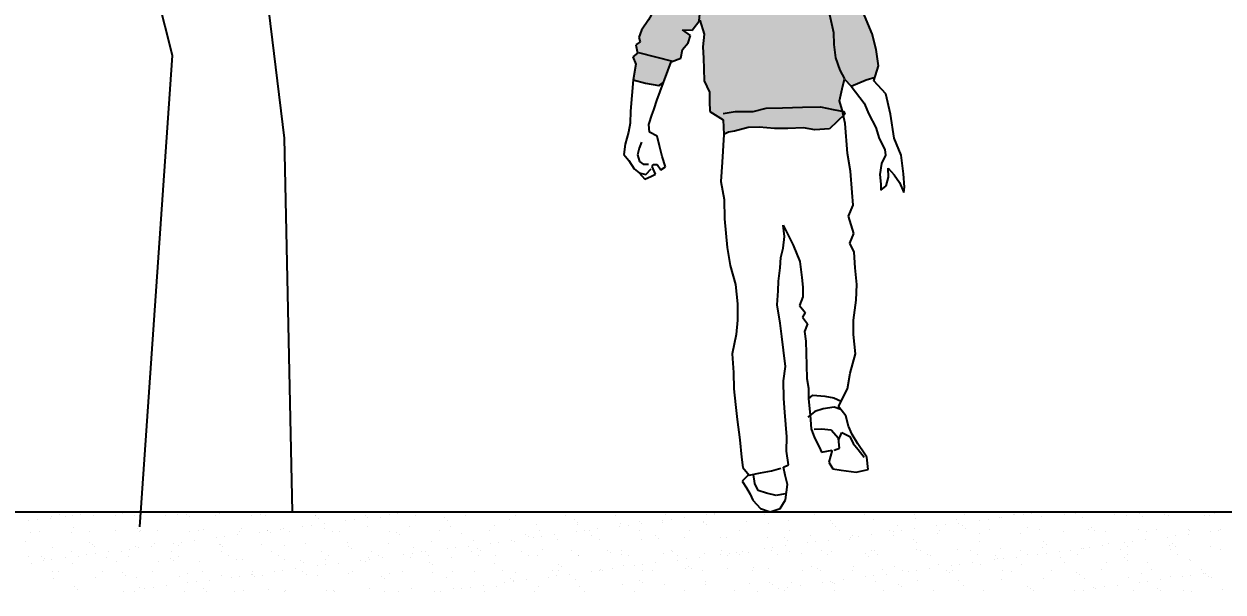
# Model space of a CAD drawing. Header units: metres. Extents: x 668617 to 675126, y 2286318 to 2293677.
# Drawn here: x 672260.559 to 672264.296, y 2287822.547 to 2287824.317 of the extents above; entities that cross this region are included whole.
import ezdxf

# ---------------------------------------------------------------- set-up
doc = ezdxf.new("R2010")
doc.units = ezdxf.units.M
doc.header["$MEASUREMENT"] = 0
doc.layers.add('DMTG_SECCIONES_VIALES', color=250, linetype='Continuous')
doc.styles.get("Standard").update_dxf_attribs({"font": 'arial.ttf'})
doc.dimstyles.get("Standard").update_dxf_attribs({"dimtxt": 0.18, "dimasz": 0.18, "dimexe": 0.18, "dimexo": 0.0625, "dimgap": 0.09, "dimtad": 0, "dimtih": 1, "dimtoh": 1, "dimdec": 4, "dimzin": 0, "dimdsep": 46, "dimtxsty": 'Standard', "dimcen": 0.09, "dimadec": 0, "dimazin": 0, "dimtfac": 1, "dimtdec": 4, "dimtofl": 0, "dimtmove": 0, "dimatfit": 3, "dimfxl": 1, "dimtolj": 1, "dimtzin": 0, "dimarcsym": 0})

# ---------------------------------------------------------------- blocks, each defined once
blk = doc.blocks.new('a4')
at = {"color": 44}
for p, q in [((0.4501, 1.2118), (0.3766, 1.8177)), ((0.1011, 1.4689), (0.0459, 1.6892)), ((0, 0), (0.1011, 1.4689)), ((0.4751, 0.0472), (0.4501, 1.2118))]:
    blk.add_line(p, q, dxfattribs=at)
blk = doc.blocks.new('HUMANO_04')
for p, q in [((-1.39, 68.07), (-2.01, 67.44)), ((-0.51, 68.59), (-1.39, 68.07)), ((1.01, 68.03), (-0.51, 68.59)), ((1.97, 67.03), (1.01, 68.03)), ((-2.01, 67.44), (-3.14, 66.67)), ((2.42, 66.08), (1.97, 67.03)), ((-3.64, 66.03), (-3.76, 64.96)), ((-3.14, 66.67), (-3.64, 66.03)), ((2.62, 64.88), (2.42, 66.08)), ((-3.76, 64.96), (-4.38, 63.56)), ((2.88, 64.13), (2.62, 64.88)), ((-4.38, 63.56), (-4.12, 62.74)), ((2.69, 63.37), (2.88, 64.13)), ((2.89, 62.8), (2.69, 63.37)), ((-4.12, 62.74), (-3.67, 61.86)), ((-3.67, 61.86), (-3.3, 60.51)), ((1.33, 60.95), (2.64, 61.79)), ((2.64, 61.79), (2.89, 62.8)), ((-3.3, 60.51), (-4.98, 59.9)), ((-3.47, 60.35), (-2.97, 61.11)), ((-2.27, 60.36), (-3.22, 60.54)), ((-2.97, 61.11), (-2.09, 61.44)), ((-2.09, 61.44), (-0.51, 61.39)), ((-0.51, 61.39), (1, 61.52)), ((1, 61.52), (1.33, 60.96)), ((1.91, 60.02), (1.33, 60.95)), ((-4.98, 59.9), (-7.12, 59.18)), ((-0.63, 60.18), (-2.27, 60.36)), ((1.46, 59.57), (-0.63, 60.18)), ((3.04, 59.33), (1.46, 59.57)), ((4.88, 58.21), (1.91, 60.02)), ((-9.2, 58.34), (-10.01, 56.82)), ((-7.12, 59.18), (-9.2, 58.34)), ((6.47, 57.21), (4.88, 58.21)), ((-10.01, 56.82), (-10.63, 55.05)), ((7.87, 55.71), (6.47, 57.21)), ((8.9, 53.76), (7.87, 55.71)), ((-10.63, 55.05), (-12, 53.14)), ((-12, 53.14), (-12.93, 51.56)), ((5.68, 53.79), (6.01, 52.09)), ((9.74, 51.62), (8.9, 53.76)), ((-7.63, 51.35), (-7.51, 52.42)), ((6.01, 52.09), (6.47, 49.89)), ((-13.68, 50.48), (-13.99, 49.72)), ((-12.93, 51.56), (-13.68, 50.48)), ((-8.56, 49.82), (-9.39, 50.45)), ((-9.39, 50.45), (-8.38, 50.39)), ((-8.38, 50.39), (-7.56, 51.43)), ((-7.56, 51.43), (-7.11, 49.96)), ((10.51, 49.67), (9.74, 51.62)), ((-13.86, 49.27), (-14.3, 48.95)), ((-13.99, 49.72), (-13.86, 49.27)), ((-8.81, 49.06), (-8.56, 49.82)), ((-7.11, 49.96), (-7.29, 48.63)), ((6.47, 49.89), (6.48, 48.62)), ((10.91, 48.03), (10.51, 49.67)), ((-14.17, 48.07), (-14.67, 47.69)), ((-14.3, 48.95), (-14.17, 48.07)), ((-14.04, 48.14), (-10.5, 47.15)), ((-9.62, 47.48), (-9.43, 48.36)), ((-9.43, 48.36), (-8.81, 49.06)), ((-7.29, 48.63), (-7.22, 47.43)), ((6.48, 48.62), (6.62, 47.23)), ((11.11, 46.32), (10.91, 48.03)), ((-14.67, 47.69), (-14.35, 46.93)), ((-14.35, 46.93), (-14.65, 45.29)), ((-12.22, 43.05), (-10.64, 47.1)), ((-10.64, 47.1), (-9.62, 47.48)), ((-7.22, 47.43), (-7.21, 46.3)), ((6.62, 47.23), (7.07, 45.91)), ((-7.21, 46.3), (-7.2, 45.03)), ((7.07, 45.91), (7.53, 45.01)), ((10.62, 44.73), (11.11, 46.32)), ((-14.65, 45.29), (-15, 42)), ((-14.65, 45.29), (-13.38, 44.92)), ((-13.38, 44.92), (-11.99, 44.62)), ((-11.99, 44.62), (-11.49, 44.94)), ((-7.2, 45.03), (-6.68, 43.84)), ((7.28, 43.96), (7.52, 44.97)), ((7.52, 44.97), (8.22, 44.22)), ((8.22, 44.22), (9.8, 44.86)), ((8.22, 44.22), (9.56, 42.4)), ((9.8, 44.86), (10.74, 45.12)), ((11.83, 43.36), (10.62, 44.73)), ((-12.51, 42.18), (-12.22, 43.05)), ((-6.68, 43.84), (-6.67, 42.89)), ((-6.67, 42.89), (-6.66, 41.82)), ((6.97, 42.69), (7.28, 43.96)), ((12.29, 41.22), (11.83, 43.36)), ((-15, 42), (-15.05, 40.74)), ((-13.09, 40.56), (-12.72, 41.64)), ((-12.72, 41.64), (-12.7, 41.71)), ((-12.7, 41.71), (-12.51, 42.18)), ((-6.66, 41.82), (-5.27, 40.9)), ((-5.27, 41.58), (-4.01, 41.78)), ((-4.01, 41.78), (-2.12, 41.73)), ((-2.12, 41.73), (-0.73, 42.06)), ((-0.73, 42.06), (0.98, 42.07)), ((0.98, 42.07), (3.06, 42.09)), ((3.06, 42.09), (4.96, 42.1)), ((4.96, 42.1), (6.28, 41.8)), ((6.28, 41.8), (7.42, 41.56)), ((7.23, 41.74), (6.97, 42.69)), ((7.52, 40.3), (7.23, 41.74)), ((7.42, 41.56), (7.49, 41.3)), ((9.56, 42.4), (10.01, 41.26)), ((-15.05, 40.74), (-15.24, 39.79)), ((-13.03, 39.74), (-13.09, 40.56)), ((-5.27, 40.9), (-5.25, 39.37)), ((7.49, 41.3), (5.86, 39.78)), ((7.49, 41.3), (7.49, 41.3)), ((7.71, 37.14), (7.52, 40.3)), ((10.01, 41.26), (10.72, 39.82)), ((12.63, 38.69), (12.29, 41.22)), ((-15.24, 39.79), (-15.6, 38.52)), ((-12.26, 39.31), (-13.03, 39.74)), ((-12, 38.3), (-12.26, 39.31)), ((-5.25, 39.37), (-5.48, 36.46)), ((-4.75, 39.62), (-5.25, 39.37)), ((-4.12, 39.69), (-4.75, 39.62)), ((-2.67, 40.08), (-4.12, 39.69)), ((-1.53, 40.09), (-2.67, 40.08)), ((0.11, 39.92), (-1.53, 40.09)), ((1.5, 39.87), (0.11, 39.92)), ((3.14, 39.94), (1.5, 39.87)), ((4.34, 39.7), (3.14, 39.94)), ((5.86, 39.78), (4.34, 39.7)), ((10.72, 39.82), (11.05, 38.68)), ((-15.6, 38.52), (-15.78, 37.45)), ((-14.15, 38.09), (-14.33, 37.4)), ((-13.9, 38.73), (-14.15, 38.09)), ((-11.74, 37.17), (-12, 38.3)), ((11.05, 38.68), (11.63, 37.49)), ((13.34, 36.87), (12.63, 38.69)), ((-15.78, 37.45), (-15.27, 36.82)), ((-15.27, 36.82), (-14.7, 35.94)), ((-14.33, 37.4), (-14.14, 36.7)), ((-14.14, 36.7), (-13.76, 36.39)), ((-11.42, 36.09), (-11.74, 37.17)), ((7.98, 35.31), (7.71, 37.14)), ((11.69, 36.92), (11.26, 36.03)), ((11.63, 37.49), (11.69, 36.92)), ((13.54, 34.91), (13.34, 36.87)), ((-14.7, 35.94), (-14.19, 35.5)), ((-14.19, 35.5), (-13.49, 35.32)), ((-14.19, 35.5), (-13.62, 34.81)), ((-13.76, 36.39), (-13.19, 36.4)), ((-13.49, 35.32), (-12.93, 35.89)), ((-12.92, 35.13), (-12.48, 35.33)), ((-12.81, 36.13), (-12.7, 36.36)), ((-12.48, 35.33), (-12.81, 36.13)), ((-12.7, 36.36), (-12.3, 36.34)), ((-12.3, 36.34), (-11.92, 35.77)), ((-11.92, 35.77), (-11.42, 36.09)), ((-5.48, 36.46), (-5.65, 34.44)), ((8.13, 33.04), (7.98, 35.31)), ((11.26, 36.03), (11.08, 34.89)), ((11.97, 34.58), (11.96, 35.53)), ((11.96, 35.53), (12.59, 34.84)), ((-13.62, 34.81), (-12.92, 35.13)), ((-5.65, 34.44), (-5.32, 32.55)), ((11.08, 34.89), (11.15, 33.88)), ((11.72, 33.7), (11.97, 34.58)), ((12.59, 34.84), (13.11, 34.02)), ((13.11, 34.02), (13.56, 32.95)), ((13.62, 33.52), (13.54, 34.91)), ((8.2, 31.71), (8.13, 33.04)), ((11.15, 33.88), (11.16, 33.25)), ((11.16, 33.25), (11.72, 33.7)), ((13.56, 32.95), (13.62, 33.52)), ((-5.32, 32.55), (-5.31, 30.52)), ((7.7, 30.57), (8.2, 31.71)), ((-5.31, 30.52), (-5.09, 27.49)), ((8.22, 28.74), (7.7, 30.57)), ((0.96, 28.56), (0.83, 29.75)), ((0.83, 29.75), (1.85, 27.62)), ((0.78, 27.35), (0.96, 28.56)), ((7.79, 27.73), (8.22, 28.74)), ((8.24, 26.78), (7.79, 27.73)), ((-5.09, 27.49), (-4.82, 25.6)), ((0.54, 26.34), (0.78, 27.35)), ((1.85, 27.62), (2.5, 25.92)), ((8.32, 25.14), (8.24, 26.78)), ((-4.82, 25.6), (-4.3, 23.59)), ((0.24, 23.88), (0.42, 25.27)), ((0.42, 25.27), (0.54, 26.34)), ((2.5, 25.92), (2.7, 24.21)), ((2.7, 24.21), (2.78, 23.2)), ((8.46, 23.38), (8.32, 25.14)), ((-4.3, 23.59), (-4.1, 21.57)), ((0.07, 21.41), (0.19, 22.86)), ((0.19, 22.86), (0.24, 23.88)), ((2.78, 23.2), (2.78, 22.19)), ((8.35, 21.73), (8.46, 23.38)), ((-4.1, 21.57), (-4.14, 19.86)), ((0.34, 19.46), (0.07, 21.41)), ((2.78, 22.19), (2.41, 21.3)), ((8.05, 19.65), (8.35, 21.73)), ((2.41, 21.3), (2.99, 20.55)), ((2.99, 20.55), (2.68, 20.04)), ((-4.14, 19.86), (-4.32, 18.34)), ((0.48, 18.07), (0.34, 19.46)), ((2.68, 20.04), (3.19, 19.35)), ((3.19, 19.35), (2.88, 18.53)), ((8, 18.13), (8.05, 19.65)), ((-4.32, 18.34), (-4.75, 16.32)), ((0.62, 16.62), (0.48, 18.07)), ((2.88, 18.53), (3.01, 17.52)), ((8.2, 16.11), (8, 18.13)), ((0.82, 14.91), (0.62, 16.62)), ((3.01, 17.52), (3.03, 14.99)), ((-4.75, 16.32), (-4.67, 14.36)), ((7.59, 14.08), (8.2, 16.11)), ((-4.67, 14.36), (-4.65, 12.66)), ((0.58, 13.39), (0.82, 14.91)), ((3.03, 14.99), (3.04, 13.6)), ((7.29, 12.44), (7.59, 14.08)), ((-4.65, 12.66), (-4.51, 11.02)), ((0.6, 11.56), (0.58, 13.39)), ((3.04, 13.6), (3.18, 12.59)), ((3.18, 12.59), (3.19, 11.46)), ((0.67, 10.11), (0.6, 11.56)), ((3.19, 11.46), (3.63, 11.84)), ((3.19, 11.46), (3.33, 9.75)), ((3.63, 11.84), (4.89, 11.72)), ((4.89, 11.72), (5.84, 11.54)), ((5.84, 11.54), (6.6, 11.17)), ((6.3, 10.62), (7.29, 12.44)), ((-4.51, 11.02), (-4.37, 9.44)), ((0.82, 7.52), (0.67, 10.11)), ((3.83, 10.14), (3.08, 9.56)), ((4.71, 10.4), (3.83, 10.14)), ((5.85, 10.53), (4.71, 10.4)), ((6.55, 10.29), (5.85, 10.53)), ((7.06, 9.6), (6.3, 10.62)), ((-4.37, 9.44), (-4.1, 7.29)), ((3.33, 9.75), (3.4, 8.3)), ((7.32, 8.52), (7.06, 9.6)), ((3.4, 8.3), (3.73, 7.36)), ((4.48, 8.25), (3.72, 8.24)), ((5.49, 8.13), (4.48, 8.25)), ((6.26, 7.25), (5.49, 8.13)), ((6.26, 7.06), (6.63, 7.89)), ((6.63, 7.89), (7.45, 7.45)), ((7.7, 7.64), (7.32, 8.52)), ((8.28, 6.64), (7.7, 7.64)), ((-4.1, 7.29), (-3.96, 5.46)), ((0.77, 6.01), (0.82, 7.52)), ((3.73, 7.36), (4.24, 6.35)), ((4.24, 6.35), (4.44, 5.85)), ((6.33, 6.24), (6.26, 7.25)), ((7.45, 7.45), (7.78, 6.7)), ((7.78, 6.7), (8.29, 6.07)), ((8.99, 5.57), (8.28, 6.64)), ((-3.96, 5.46), (-3.83, 4.39)), ((0.97, 4.56), (0.77, 6.01)), ((4.44, 5.85), (5.55, 6.02)), ((5.55, 6.02), (5.2, 4.78)), ((5.76, 6.05), (6.33, 6.24)), ((8.29, 6.07), (8.92, 5.25)), ((9.18, 5.25), (8.99, 5.57)), ((9.31, 3.93), (9.18, 5.25)), ((-3.83, 4.39), (-3.19, 3.57)), ((-1.99, 3.77), (-0.85, 3.97)), ((-0.85, 3.97), (0.15, 4.23)), ((0.44, 4.35), (0.97, 4.56)), ((0.6, 3.48), (0.44, 4.35)), ((5.2, 4.78), (5.59, 4.09)), ((5.59, 4.09), (6.47, 3.91)), ((6.47, 3.91), (8.05, 3.67)), ((8.05, 3.67), (9.31, 3.93)), ((-3.38, 3.51), (-3.94, 2.94)), ((-3.94, 2.94), (-3.49, 2.24)), ((-3.19, 3.57), (-3.38, 3.51)), ((-3.19, 3.57), (-1.99, 3.77)), ((-2.61, 2.69), (-2.75, 3.64)), ((-2.29, 1.94), (-2.61, 2.69)), ((0.56, 0.89), (0.8, 2.53)), ((0.8, 2.53), (0.6, 3.48)), ((-3.49, 2.24), (-3.11, 1.55)), ((-3.11, 1.55), (-2.85, 0.92)), ((-1.4, 1.63), (-2.29, 1.94)), ((-0.39, 1.39), (-1.4, 1.63)), ((0.56, 1.52), (-0.39, 1.39)), ((-2.85, 0.92), (-2.08, 0.05)), ((-2.08, 0.05), (-1.07, -0.32)), ((-1.07, -0.32), (0, 0)), ((0, 0), (0.56, 0.89))]:
    blk.add_line(p, q)
blk = doc.blocks.new('*D432')
at = {"layer": 'Defpoints', "color": 0, "transparency": 16777216}
for p in [(672259.7035, 2287822.7967), (672273.7035, 2287822.7967), (672273.7035, 2287821.1586)]:
    blk.add_point(p, dxfattribs=at)
at = {"layer": 'DMTG_SECCIONES_VIALES', "color": 0, "lineweight": -2, "transparency": 16777216}
for p, q in [((672259.7035, 2287822.7342), (672259.7035, 2287820.9786)), ((672273.7035, 2287822.7342), (672273.7035, 2287820.9786)), ((672259.8835, 2287821.1586), (672266.3186, 2287821.1586)), ((672273.5235, 2287821.1586), (672267.0885, 2287821.1586))]:
    blk.add_line(p, q, dxfattribs=at)
at = {"layer": 'DMTG_SECCIONES_VIALES', "color": 0, "transparency": 16777216}
for points in [[(672259.8835, 2287821.1886), (672259.8835, 2287821.1286), (672259.7035, 2287821.1586)], [(672273.5235, 2287821.1886), (672273.5235, 2287821.1286), (672273.7035, 2287821.1586)]]:
    blk.add_solid(points, dxfattribs=at)
at = {"layer": 'DMTG_SECCIONES_VIALES', "color": 0, "transparency": 16777216, "insert": (672266.7035, 2287821.1586), "char_height": 0.18, "attachment_point": 5}
blk.add_mtext('\\A1;14.00', dxfattribs=at)
blk = doc.blocks.new('_ArchTick')
at = {"color": 0, "linetype": 'ByBlock', "const_width": 0.15}
blk.add_lwpolyline([(-0.5, -0.5), (0.5, 0.5)], dxfattribs=at)
blk = doc.blocks.new('*D402')
at = {"layer": 'Defpoints', "color": 0, "transparency": 16777216}
for p in [(672246.3035, 2287822.7967), (672286.8035, 2287822.7967), (672286.8035, 2287820.242)]:
    blk.add_point(p, dxfattribs=at)
at = {"layer": 'DMTG_SECCIONES_VIALES', "color": 0, "lineweight": -2, "transparency": 16777216}
for p, q in [((672246.3035, 2287822.7342), (672246.3035, 2287820.062)), ((672286.8035, 2287822.7342), (672286.8035, 2287820.062)), ((672246.3035, 2287820.242), (672266.1565, 2287820.242)), ((672286.8035, 2287820.242), (672266.9506, 2287820.242))]:
    blk.add_line(p, q, dxfattribs=at)
at = {"layer": 'DMTG_SECCIONES_VIALES', "color": 0, "lineweight": -2, "transparency": 16777216, "xscale": 0.18, "yscale": 0.18, "zscale": 0.18, "rotation": 180}
blk.add_blockref('_ArchTick', (672246.3035, 2287820.242), dxfattribs=at)
at = {"layer": 'DMTG_SECCIONES_VIALES', "color": 0, "lineweight": -2, "transparency": 16777216, "xscale": 0.18, "yscale": 0.18, "zscale": 0.18}
blk.add_blockref('_ArchTick', (672286.8035, 2287820.242), dxfattribs=at)
at = {"layer": 'DMTG_SECCIONES_VIALES', "color": 0, "transparency": 16777216, "insert": (672266.5535, 2287820.242), "char_height": 0.18, "attachment_point": 5}
blk.add_mtext('\\A1;40.50', dxfattribs=at)

msp = doc.modelspace()

# ---------------------------------------------------------------- hatches: boundary and pattern name
at = {"layer": 'DMTG_SECCIONES_VIALES'}
h = msp.add_hatch(color=256, dxfattribs=at)
h.dxf.hatch_style = 1
h.paths.add_polyline_path([(672263.21477, 2287824.23773), (672263.20228, 2287824.28616), (672263.17831, 2287824.34368), (672263.15232, 2287824.40676), (672263.12086, 2287824.46409), (672263.07848, 2287824.50801), (672263.03087, 2287824.53679), (672262.97567, 2287824.56913), (672262.92863, 2287824.57543), (672262.86631, 2287824.59258), (672262.81745, 2287824.59696), (672262.78641, 2287824.60235), (672262.78683, 2287824.60095), (672262.73721, 2287824.58178), (672262.67403, 2287824.55954), (672262.61281, 2287824.5336), (672262.5896, 2287824.48801), (672262.5722, 2287824.43506), (672262.53242, 2287824.37779), (672262.50551, 2287824.33023), (672262.48384, 2287824.2978), (672262.47504, 2287824.27507), (672262.47912, 2287824.26205), (672262.46625, 2287824.25235), (672262.47066, 2287824.22621), (672262.45596, 2287824.21458), (672262.46591, 2287824.19234), (672262.45778, 2287824.14338), (672262.49555, 2287824.13309), (672262.53701, 2287824.12478), (672262.55176, 2287824.13453), (672262.57668, 2287824.20176), (672262.58007, 2287824.20088), (672262.60606, 2287824.21092), (672262.61101, 2287824.2373), (672262.62922, 2287824.25839), (672262.63614, 2287824.28107), (672262.6113, 2287824.29918), (672262.64133, 2287824.29807), (672262.66495, 2287824.32919), (672262.67915, 2287824.28592), (672262.67453, 2287824.24642), (672262.67731, 2287824.21087), (672262.67818, 2287824.17714), (672262.67913, 2287824.13966), (672262.69503, 2287824.10444), (672262.69575, 2287824.07633), (672262.69657, 2287824.04448), (672262.73849, 2287824.01805), (672262.73966, 2287823.97245), (672262.75446, 2287823.98033), (672262.77315, 2287823.98268), (672262.81596, 2287823.99503), (672262.84969, 2287823.99589), (672262.89855, 2287823.99151), (672262.93982, 2287823.99069), (672262.9885, 2287823.99381), (672263.02429, 2287823.98723), (672263.06922, 2287823.99025), (672263.11264, 2287824.03244), (672263.10895, 2287824.04939), (672263.10074, 2287824.07731), (672263.10915, 2287824.11503), (672263.11591, 2287824.14535), (672263.13707, 2287824.12324), (672263.18344, 2287824.14318), (672263.21135, 2287824.15139), (672263.22168, 2287824.18728)])

# ---------------------------------------------------------------- linework, layer by layer
msp.add_line((672259.70355, 2287822.79673), (672273.70355, 2287822.79673), dxfattribs=at)
at = {"layer": 'DMTG_SECCIONES_VIALES', "color": 18, "linetype": 'Continuous', "true_color": 0x000000}
for p, q in [((672260.64466, 2287822.78291), (672260.64466, 2287822.78291)), ((672260.66121, 2287822.79605), (672260.66121, 2287822.79605)), ((672260.67042, 2287822.78761), (672260.67042, 2287822.78761)), ((672260.68823, 2287822.78362), (672260.68823, 2287822.78362)), ((672260.70836, 2287822.78632), (672260.70836, 2287822.78632)), ((672260.73439, 2287822.78975), (672260.73439, 2287822.78975)), ((672260.77504, 2287822.7951), (672260.77504, 2287822.7951)), ((672260.77554, 2287822.78458), (672260.77554, 2287822.78458)), ((672260.84393, 2287822.7839), (672260.84393, 2287822.7839)), ((672260.86423, 2287822.79163), (672260.86423, 2287822.79163)), ((672260.90345, 2287822.78397), (672260.90345, 2287822.78397)), ((672260.99964, 2287822.78419), (672260.99964, 2287822.78419)), ((672261.03849, 2287822.78883), (672261.03849, 2287822.78883)), ((672261.0643, 2287822.78991), (672261.0643, 2287822.78991)), ((672261.07352, 2287822.78147), (672261.07352, 2287822.78147)), ((672261.15535, 2287822.78447), (672261.15535, 2287822.78447)), ((672261.16937, 2287822.7905), (672261.16937, 2287822.7905)), ((672261.26732, 2287822.78549), (672261.26732, 2287822.78549)), ((672261.29727, 2287822.78989), (672261.29727, 2287822.78989)), ((672261.31105, 2287822.78475), (672261.31105, 2287822.78475)), ((672261.43232, 2287822.79476), (672261.43232, 2287822.79476)), ((672261.46676, 2287822.78504), (672261.46676, 2287822.78504)), ((672261.46739, 2287822.78377), (672261.46739, 2287822.78377)), ((672261.5632, 2287822.79643), (672261.5632, 2287822.79643)), ((672261.62247, 2287822.78532), (672261.62247, 2287822.78532)), ((672261.6911, 2287822.79581), (672261.6911, 2287822.79581)), ((672261.69658, 2287822.78697), (672261.69658, 2287822.78697)), ((672261.72261, 2287822.79039), (672261.72261, 2287822.79039)), ((672261.76326, 2287822.79575), (672261.76326, 2287822.79575)), ((672261.77818, 2287822.7856), (672261.77818, 2287822.7856)), ((672261.93388, 2287822.78588), (672261.93388, 2287822.78588)), ((672262.08959, 2287822.78617), (672262.08959, 2287822.78617)), ((672262.2453, 2287822.78645), (672262.2453, 2287822.78645)), ((672262.401, 2287822.78673), (672262.401, 2287822.78673)), ((672262.55671, 2287822.78702), (672262.55671, 2287822.78702)), ((672262.6848, 2287822.78761), (672262.6848, 2287822.78761)), ((672262.71083, 2287822.79104), (672262.71083, 2287822.79104)), ((672262.71242, 2287822.7873), (672262.71242, 2287822.7873)), ((672262.75148, 2287822.79639), (672262.75148, 2287822.79639)), ((672262.86812, 2287822.78758), (672262.86812, 2287822.78758)), ((672263.02383, 2287822.78787), (672263.02383, 2287822.78787)), ((672263.17954, 2287822.78815), (672263.17954, 2287822.78815)), ((672263.23929, 2287822.79466), (672263.23929, 2287822.79466)), ((672263.33525, 2287822.78843), (672263.33525, 2287822.78843)), ((672263.49095, 2287822.78871), (672263.49095, 2287822.78871)), ((672263.64239, 2287822.78852), (672263.64239, 2287822.78852)), ((672263.64666, 2287822.789), (672263.64666, 2287822.789)), ((672263.67302, 2287822.78826), (672263.67302, 2287822.78826)), ((672263.69905, 2287822.79168), (672263.69905, 2287822.79168)), ((672263.80237, 2287822.78928), (672263.80237, 2287822.78928)), ((672263.83619, 2287822.79254), (672263.83619, 2287822.79254)), ((672263.95807, 2287822.78956), (672263.95807, 2287822.78956)), ((672263.99378, 2287822.78507), (672263.99378, 2287822.78507)), ((672264.03627, 2287822.79082), (672264.03627, 2287822.79082)), ((672264.04548, 2287822.78238), (672264.04548, 2287822.78238)), ((672264.11378, 2287822.78985), (672264.11378, 2287822.78985)), ((672264.12466, 2287822.78674), (672264.12466, 2287822.78674)), ((672264.23929, 2287822.7864), (672264.23929, 2287822.7864)), ((672264.25256, 2287822.78613), (672264.25256, 2287822.78613)), ((672264.26949, 2287822.79013), (672264.26949, 2287822.79013)), ((672260.57378, 2287822.7686), (672260.57378, 2287822.7686)), ((672260.5998, 2287822.77203), (672260.5998, 2287822.77203)), ((672260.64045, 2287822.77738), (672260.64045, 2287822.77738)), ((672260.71392, 2287822.74775), (672260.71392, 2287822.74775)), ((672260.91399, 2287822.74603), (672260.91399, 2287822.74603)), ((672261.36786, 2287822.74529), (672261.36786, 2287822.74529)), ((672261.42741, 2287822.75153), (672261.42741, 2287822.75153)), ((672261.45343, 2287822.75496), (672261.45343, 2287822.75496)), ((672261.47661, 2287822.77533), (672261.47661, 2287822.77533)), ((672261.49408, 2287822.76031), (672261.49408, 2287822.76031)), ((672261.49576, 2287822.74468), (672261.49576, 2287822.74468)), ((672261.562, 2287822.76925), (672261.562, 2287822.76925)), ((672261.58802, 2287822.77267), (672261.58802, 2287822.77267)), ((672261.62867, 2287822.77803), (672261.62867, 2287822.77803)), ((672261.63081, 2287822.74955), (672261.63081, 2287822.74955)), ((672261.67042, 2287822.77935), (672261.67042, 2287822.77935)), ((672261.76169, 2287822.75122), (672261.76169, 2287822.75122)), ((672261.87049, 2287822.77763), (672261.87049, 2287822.77763)), ((672261.87971, 2287822.76919), (672261.87971, 2287822.76919)), ((672261.88959, 2287822.7506), (672261.88959, 2287822.7506)), ((672262.02464, 2287822.75547), (672262.02464, 2287822.75547)), ((672262.07351, 2287822.77321), (672262.07351, 2287822.77321)), ((672262.15552, 2287822.75714), (672262.15552, 2287822.75714)), ((672262.27358, 2287822.7715), (672262.27358, 2287822.7715)), ((672262.2828, 2287822.76305), (672262.2828, 2287822.76305)), ((672262.28342, 2287822.75652), (672262.28342, 2287822.75652)), ((672262.41563, 2287822.75217), (672262.41563, 2287822.75217)), ((672262.41847, 2287822.76139), (672262.41847, 2287822.76139)), ((672262.44165, 2287822.7556), (672262.44165, 2287822.7556)), ((672262.4766, 2287822.76707), (672262.4766, 2287822.76707)), ((672262.4823, 2287822.76095), (672262.4823, 2287822.76095)), ((672262.54934, 2287822.76306), (672262.54934, 2287822.76306)), ((672262.55022, 2287822.76989), (672262.55022, 2287822.76989)), ((672262.57624, 2287822.77332), (672262.57624, 2287822.77332)), ((672262.61689, 2287822.77867), (672262.61689, 2287822.77867)), ((672262.67668, 2287822.76536), (672262.67668, 2287822.76536)), ((672262.67725, 2287822.76244), (672262.67725, 2287822.76244)), ((672262.68589, 2287822.75691), (672262.68589, 2287822.75691)), ((672262.81229, 2287822.76731), (672262.81229, 2287822.76731)), ((672262.8797, 2287822.76094), (672262.8797, 2287822.76094)), ((672262.94317, 2287822.76898), (672262.94317, 2287822.76898)), ((672263.07108, 2287822.76837), (672263.07108, 2287822.76837)), ((672263.07977, 2287822.75922), (672263.07977, 2287822.75922)), ((672263.08899, 2287822.75077), (672263.08899, 2287822.75077)), ((672263.20612, 2287822.77323), (672263.20612, 2287822.77323)), ((672263.28279, 2287822.7548), (672263.28279, 2287822.7548)), ((672263.33593, 2287822.74388), (672263.33593, 2287822.74388)), ((672263.337, 2287822.7749), (672263.337, 2287822.7749)), ((672263.40385, 2287822.75282), (672263.40385, 2287822.75282)), ((672263.42987, 2287822.75624), (672263.42987, 2287822.75624)), ((672263.46491, 2287822.77429), (672263.46491, 2287822.77429)), ((672263.47052, 2287822.7616), (672263.47052, 2287822.7616)), ((672263.48287, 2287822.75308), (672263.48287, 2287822.75308)), ((672263.49208, 2287822.74463), (672263.49208, 2287822.74463)), ((672263.53844, 2287822.77054), (672263.53844, 2287822.77054)), ((672263.56446, 2287822.77396), (672263.56446, 2287822.77396)), ((672263.59995, 2287822.77915), (672263.59995, 2287822.77915)), ((672263.60511, 2287822.77931), (672263.60511, 2287822.77931)), ((672263.68589, 2287822.74866), (672263.68589, 2287822.74866)), ((672263.73083, 2287822.78082), (672263.73083, 2287822.78082)), ((672263.85874, 2287822.78021), (672263.85874, 2287822.78021)), ((672263.88596, 2287822.74694), (672263.88596, 2287822.74694)), ((672260.5802, 2287822.73345), (672260.5802, 2287822.73345)), ((672260.60842, 2287822.73498), (672260.60842, 2287822.73498)), ((672260.70811, 2287822.73284), (672260.70811, 2287822.73284)), ((672260.76413, 2287822.73526), (672260.76413, 2287822.73526)), ((672260.84315, 2287822.7377), (672260.84315, 2287822.7377)), ((672260.91984, 2287822.73555), (672260.91984, 2287822.73555)), ((672260.92321, 2287822.73759), (672260.92321, 2287822.73759)), ((672260.97403, 2287822.73937), (672260.97403, 2287822.73937)), ((672261.07554, 2287822.73583), (672261.07554, 2287822.73583)), ((672261.09032, 2287822.70715), (672261.09032, 2287822.70715)), ((672261.10193, 2287822.73876), (672261.10193, 2287822.73876)), ((672261.11702, 2287822.74161), (672261.11702, 2287822.74161)), ((672261.15823, 2287822.71609), (672261.15823, 2287822.71609)), ((672261.18426, 2287822.71952), (672261.18426, 2287822.71952)), ((672261.2249, 2287822.72487), (672261.2249, 2287822.72487)), ((672261.23125, 2287822.73611), (672261.23125, 2287822.73611)), ((672261.23698, 2287822.74362), (672261.23698, 2287822.74362)), ((672261.29282, 2287822.73381), (672261.29282, 2287822.73381)), ((672261.31709, 2287822.73989), (672261.31709, 2287822.73989)), ((672261.31884, 2287822.73724), (672261.31884, 2287822.73724)), ((672261.3263, 2287822.73145), (672261.3263, 2287822.73145)), ((672261.35949, 2287822.74259), (672261.35949, 2287822.74259)), ((672261.38696, 2287822.7364), (672261.38696, 2287822.7364)), ((672261.52011, 2287822.73547), (672261.52011, 2287822.73547)), ((672261.54267, 2287822.73668), (672261.54267, 2287822.73668)), ((672261.69837, 2287822.73696), (672261.69837, 2287822.73696)), ((672261.72018, 2287822.73375), (672261.72018, 2287822.73375)), ((672261.7294, 2287822.72531), (672261.7294, 2287822.72531)), ((672261.85408, 2287822.73724), (672261.85408, 2287822.73724)), ((672261.9232, 2287822.72933), (672261.9232, 2287822.72933)), ((672262.00979, 2287822.73753), (672262.00979, 2287822.73753)), ((672262.07854, 2287822.70779), (672262.07854, 2287822.70779)), ((672262.12328, 2287822.72761), (672262.12328, 2287822.72761)), ((672262.13249, 2287822.71917), (672262.13249, 2287822.71917)), ((672262.14645, 2287822.71674), (672262.14645, 2287822.71674)), ((672262.16549, 2287822.73781), (672262.16549, 2287822.73781)), ((672262.17248, 2287822.72016), (672262.17248, 2287822.72016)), ((672262.21312, 2287822.72551), (672262.21312, 2287822.72551)), ((672262.22313, 2287822.71026), (672262.22313, 2287822.71026)), ((672262.28104, 2287822.73445), (672262.28104, 2287822.73445)), ((672262.30706, 2287822.73788), (672262.30706, 2287822.73788)), ((672262.3212, 2287822.73809), (672262.3212, 2287822.73809)), ((672262.3263, 2287822.72319), (672262.3263, 2287822.72319)), ((672262.34771, 2287822.74323), (672262.34771, 2287822.74323)), ((672262.35401, 2287822.71193), (672262.35401, 2287822.71193)), ((672262.47691, 2287822.73838), (672262.47691, 2287822.73838)), ((672262.48191, 2287822.71131), (672262.48191, 2287822.71131)), ((672262.52637, 2287822.72147), (672262.52637, 2287822.72147)), ((672262.53559, 2287822.71303), (672262.53559, 2287822.71303)), ((672262.61695, 2287822.71618), (672262.61695, 2287822.71618)), ((672262.63262, 2287822.73866), (672262.63262, 2287822.73866)), ((672262.72939, 2287822.71705), (672262.72939, 2287822.71705)), ((672262.74783, 2287822.71785), (672262.74783, 2287822.71785)), ((672262.78832, 2287822.73894), (672262.78832, 2287822.73894)), ((672262.87574, 2287822.71723), (672262.87574, 2287822.71723)), ((672262.92947, 2287822.71533), (672262.92947, 2287822.71533)), ((672262.93868, 2287822.70689), (672262.93868, 2287822.70689)), ((672262.94403, 2287822.73923), (672262.94403, 2287822.73923)), ((672263.01078, 2287822.7221), (672263.01078, 2287822.7221)), ((672263.06676, 2287822.70844), (672263.06676, 2287822.70844)), ((672263.09974, 2287822.73951), (672263.09974, 2287822.73951)), ((672263.13249, 2287822.71091), (672263.13249, 2287822.71091)), ((672263.13467, 2287822.71738), (672263.13467, 2287822.71738)), ((672263.14166, 2287822.72377), (672263.14166, 2287822.72377)), ((672263.1607, 2287822.72081), (672263.1607, 2287822.72081)), ((672263.20134, 2287822.72616), (672263.20134, 2287822.72616)), ((672263.25544, 2287822.73979), (672263.25544, 2287822.73979)), ((672263.26926, 2287822.7351), (672263.26926, 2287822.7351)), ((672263.26957, 2287822.72316), (672263.26957, 2287822.72316)), ((672263.29528, 2287822.73853), (672263.29528, 2287822.73853)), ((672263.33256, 2287822.70919), (672263.33256, 2287822.70919)), ((672263.40461, 2287822.72802), (672263.40461, 2287822.72802)), ((672263.41115, 2287822.74007), (672263.41115, 2287822.74007)), ((672263.53549, 2287822.72969), (672263.53549, 2287822.72969)), ((672263.56686, 2287822.74036), (672263.56686, 2287822.74036)), ((672263.6634, 2287822.72908), (672263.6634, 2287822.72908)), ((672263.72257, 2287822.74064), (672263.72257, 2287822.74064)), ((672263.79844, 2287822.73394), (672263.79844, 2287822.73394)), ((672263.87827, 2287822.74092), (672263.87827, 2287822.74092)), ((672263.89518, 2287822.73849), (672263.89518, 2287822.73849)), ((672263.92932, 2287822.73561), (672263.92932, 2287822.73561)), ((672264.03398, 2287822.74121), (672264.03398, 2287822.74121)), ((672264.05498, 2287822.70908), (672264.05498, 2287822.70908)), ((672264.05722, 2287822.735), (672264.05722, 2287822.735)), ((672264.08898, 2287822.74252), (672264.08898, 2287822.74252)), ((672264.12289, 2287822.71802), (672264.12289, 2287822.71802)), ((672264.14892, 2287822.72145), (672264.14892, 2287822.72145)), ((672264.18957, 2287822.7268), (672264.18957, 2287822.7268)), ((672264.18969, 2287822.74149), (672264.18969, 2287822.74149)), ((672264.19227, 2287822.73986), (672264.19227, 2287822.73986)), ((672264.25748, 2287822.73574), (672264.25748, 2287822.73574)), ((672264.2835, 2287822.73917), (672264.2835, 2287822.73917)), ((672264.28905, 2287822.7408), (672264.28905, 2287822.7408)), ((672260.56362, 2287822.70386), (672260.56362, 2287822.70386)), ((672260.64781, 2287822.68657), (672260.64781, 2287822.68657)), ((672260.70752, 2287822.67185), (672260.70752, 2287822.67185)), ((672260.76369, 2287822.70215), (672260.76369, 2287822.70215)), ((672260.7729, 2287822.6937), (672260.7729, 2287822.6937)), ((672260.77869, 2287822.68824), (672260.77869, 2287822.68824)), ((672260.82114, 2287822.67171), (672260.82114, 2287822.67171)), ((672260.86323, 2287822.67213), (672260.86323, 2287822.67213)), ((672260.88905, 2287822.68065), (672260.88905, 2287822.68065)), ((672260.9066, 2287822.68763), (672260.9066, 2287822.68763)), ((672260.91508, 2287822.68408), (672260.91508, 2287822.68408)), ((672260.95573, 2287822.68943), (672260.95573, 2287822.68943)), ((672260.96671, 2287822.69773), (672260.96671, 2287822.69773)), ((672261.01894, 2287822.67241), (672261.01894, 2287822.67241)), ((672261.02364, 2287822.69837), (672261.02364, 2287822.69837)), ((672261.04164, 2287822.69249), (672261.04164, 2287822.69249)), ((672261.04967, 2287822.7018), (672261.04967, 2287822.7018)), ((672261.16678, 2287822.69601), (672261.16678, 2287822.69601)), ((672261.17252, 2287822.69416), (672261.17252, 2287822.69416)), ((672261.17464, 2287822.6727), (672261.17464, 2287822.6727)), ((672261.176, 2287822.68756), (672261.176, 2287822.68756)), ((672261.30042, 2287822.69355), (672261.30042, 2287822.69355)), ((672261.33035, 2287822.67298), (672261.33035, 2287822.67298)), ((672261.3698, 2287822.69159), (672261.3698, 2287822.69159)), ((672261.43547, 2287822.69841), (672261.43547, 2287822.69841)), ((672261.48606, 2287822.67326), (672261.48606, 2287822.67326)), ((672261.56635, 2287822.70008), (672261.56635, 2287822.70008)), ((672261.56988, 2287822.68987), (672261.56988, 2287822.68987)), ((672261.57909, 2287822.68142), (672261.57909, 2287822.68142)), ((672261.64176, 2287822.67355), (672261.64176, 2287822.67355)), ((672261.69425, 2287822.69947), (672261.69425, 2287822.69947)), ((672261.7729, 2287822.68545), (672261.7729, 2287822.68545)), ((672261.79747, 2287822.67383), (672261.79747, 2287822.67383)), ((672261.80936, 2287822.67236), (672261.80936, 2287822.67236)), ((672261.8293, 2287822.70434), (672261.8293, 2287822.70434)), ((672261.87727, 2287822.6813), (672261.87727, 2287822.6813)), ((672261.9033, 2287822.68472), (672261.9033, 2287822.68472)), ((672261.94395, 2287822.69008), (672261.94395, 2287822.69008)), ((672261.95318, 2287822.67411), (672261.95318, 2287822.67411)), ((672261.96018, 2287822.70601), (672261.96018, 2287822.70601)), ((672261.97297, 2287822.68373), (672261.97297, 2287822.68373)), ((672261.98219, 2287822.67528), (672261.98219, 2287822.67528)), ((672262.01186, 2287822.69902), (672262.01186, 2287822.69902)), ((672262.03789, 2287822.70244), (672262.03789, 2287822.70244)), ((672262.08808, 2287822.70539), (672262.08808, 2287822.70539)), ((672262.10889, 2287822.67439), (672262.10889, 2287822.67439)), ((672262.17599, 2287822.67931), (672262.17599, 2287822.67931)), ((672262.26459, 2287822.67468), (672262.26459, 2287822.67468)), ((672262.37606, 2287822.67759), (672262.37606, 2287822.67759)), ((672262.38528, 2287822.66914), (672262.38528, 2287822.66914)), ((672262.4203, 2287822.67496), (672262.4203, 2287822.67496)), ((672262.57601, 2287822.67524), (672262.57601, 2287822.67524)), ((672262.57909, 2287822.67317), (672262.57909, 2287822.67317)), ((672262.73171, 2287822.67553), (672262.73171, 2287822.67553)), ((672262.77916, 2287822.67145), (672262.77916, 2287822.67145)), ((672262.79758, 2287822.673), (672262.79758, 2287822.673)), ((672262.81544, 2287822.67097), (672262.81544, 2287822.67097)), ((672262.86549, 2287822.68194), (672262.86549, 2287822.68194)), ((672262.88742, 2287822.67581), (672262.88742, 2287822.67581)), ((672262.89152, 2287822.68537), (672262.89152, 2287822.68537)), ((672262.93217, 2287822.69072), (672262.93217, 2287822.69072)), ((672262.94632, 2287822.67264), (672262.94632, 2287822.67264)), ((672263.00008, 2287822.69966), (672263.00008, 2287822.69966)), ((672263.02611, 2287822.70309), (672263.02611, 2287822.70309)), ((672263.04313, 2287822.67609), (672263.04313, 2287822.67609)), ((672263.07423, 2287822.67202), (672263.07423, 2287822.67202)), ((672263.19884, 2287822.67638), (672263.19884, 2287822.67638)), ((672263.20927, 2287822.67689), (672263.20927, 2287822.67689)), ((672263.34015, 2287822.67856), (672263.34015, 2287822.67856)), ((672263.34178, 2287822.70075), (672263.34178, 2287822.70075)), ((672263.35454, 2287822.67666), (672263.35454, 2287822.67666)), ((672263.46806, 2287822.67795), (672263.46806, 2287822.67795)), ((672263.51025, 2287822.67694), (672263.51025, 2287822.67694)), ((672263.53558, 2287822.70477), (672263.53558, 2287822.70477)), ((672263.6031, 2287822.68281), (672263.6031, 2287822.68281)), ((672263.66596, 2287822.67722), (672263.66596, 2287822.67722)), ((672263.73398, 2287822.68448), (672263.73398, 2287822.68448)), ((672263.73565, 2287822.70305), (672263.73565, 2287822.70305)), ((672263.74487, 2287822.69461), (672263.74487, 2287822.69461)), ((672263.7858, 2287822.67365), (672263.7858, 2287822.67365)), ((672263.82166, 2287822.67751), (672263.82166, 2287822.67751)), ((672263.85371, 2287822.68259), (672263.85371, 2287822.68259)), ((672263.86189, 2287822.68387), (672263.86189, 2287822.68387)), ((672263.87974, 2287822.68601), (672263.87974, 2287822.68601)), ((672263.92039, 2287822.69136), (672263.92039, 2287822.69136)), ((672263.93868, 2287822.69863), (672263.93868, 2287822.69863)), ((672263.97737, 2287822.67779), (672263.97737, 2287822.67779)), ((672263.9883, 2287822.70031), (672263.9883, 2287822.70031)), ((672263.99693, 2287822.68873), (672263.99693, 2287822.68873)), ((672264.01433, 2287822.70373), (672264.01433, 2287822.70373)), ((672264.12781, 2287822.6904), (672264.12781, 2287822.6904)), ((672264.13308, 2287822.67807), (672264.13308, 2287822.67807)), ((672264.13875, 2287822.69691), (672264.13875, 2287822.69691)), ((672264.14796, 2287822.68847), (672264.14796, 2287822.68847)), ((672264.25571, 2287822.68979), (672264.25571, 2287822.68979)), ((672264.28879, 2287822.67836), (672264.28879, 2287822.67836)), ((672260.5729, 2287822.65813), (672260.5729, 2287822.65813)), ((672260.58335, 2287822.63711), (672260.58335, 2287822.63711)), ((672260.61338, 2287822.65826), (672260.61338, 2287822.65826)), ((672260.61988, 2287822.64522), (672260.61988, 2287822.64522)), ((672260.6226, 2287822.64982), (672260.6226, 2287822.64982)), ((672260.6459, 2287822.64864), (672260.6459, 2287822.64864)), ((672260.68655, 2287822.65399), (672260.68655, 2287822.65399)), ((672260.71126, 2287822.6365), (672260.71126, 2287822.6365)), ((672260.72861, 2287822.65842), (672260.72861, 2287822.65842)), ((672260.75446, 2287822.66293), (672260.75446, 2287822.66293)), ((672260.78049, 2287822.66636), (672260.78049, 2287822.66636)), ((672260.8164, 2287822.65384), (672260.8164, 2287822.65384)), ((672260.8463, 2287822.64136), (672260.8463, 2287822.64136)), ((672260.88431, 2287822.6587), (672260.88431, 2287822.6587)), ((672260.97718, 2287822.64303), (672260.97718, 2287822.64303)), ((672261.01648, 2287822.65212), (672261.01648, 2287822.65212)), ((672261.02569, 2287822.64368), (672261.02569, 2287822.64368)), ((672261.04002, 2287822.65898), (672261.04002, 2287822.65898)), ((672261.10508, 2287822.64242), (672261.10508, 2287822.64242)), ((672261.19573, 2287822.65926), (672261.19573, 2287822.65926)), ((672261.2195, 2287822.6477), (672261.2195, 2287822.6477)), ((672261.24013, 2287822.64728), (672261.24013, 2287822.64728)), ((672261.35144, 2287822.65955), (672261.35144, 2287822.65955)), ((672261.37101, 2287822.64895), (672261.37101, 2287822.64895)), ((672261.41957, 2287822.64598), (672261.41957, 2287822.64598)), ((672261.42879, 2287822.63754), (672261.42879, 2287822.63754)), ((672261.49891, 2287822.64834), (672261.49891, 2287822.64834)), ((672261.49953, 2287822.63157), (672261.49953, 2287822.63157)), ((672261.50714, 2287822.65983), (672261.50714, 2287822.65983)), ((672261.54018, 2287822.63692), (672261.54018, 2287822.63692)), ((672261.6081, 2287822.64586), (672261.6081, 2287822.64586)), ((672261.62259, 2287822.64156), (672261.62259, 2287822.64156)), ((672261.63396, 2287822.6532), (672261.63396, 2287822.6532)), ((672261.63412, 2287822.64929), (672261.63412, 2287822.64929)), ((672261.66285, 2287822.66011), (672261.66285, 2287822.66011)), ((672261.67477, 2287822.65464), (672261.67477, 2287822.65464)), ((672261.74268, 2287822.66358), (672261.74268, 2287822.66358)), ((672261.76484, 2287822.65487), (672261.76484, 2287822.65487)), ((672261.76871, 2287822.66701), (672261.76871, 2287822.66701)), ((672261.81856, 2287822.6604), (672261.81856, 2287822.6604)), ((672261.82266, 2287822.63984), (672261.82266, 2287822.63984)), ((672261.89274, 2287822.65426), (672261.89274, 2287822.65426)), ((672261.97426, 2287822.66068), (672261.97426, 2287822.66068)), ((672262.02569, 2287822.63542), (672262.02569, 2287822.63542)), ((672262.02779, 2287822.65913), (672262.02779, 2287822.65913)), ((672262.12997, 2287822.66096), (672262.12997, 2287822.66096)), ((672262.15867, 2287822.6608), (672262.15867, 2287822.6608)), ((672262.22576, 2287822.6337), (672262.22576, 2287822.6337)), ((672262.28568, 2287822.66125), (672262.28568, 2287822.66125)), ((672262.28657, 2287822.66018), (672262.28657, 2287822.66018)), ((672262.42162, 2287822.66505), (672262.42162, 2287822.66505)), ((672262.44139, 2287822.66153), (672262.44139, 2287822.66153)), ((672262.48775, 2287822.63221), (672262.48775, 2287822.63221)), ((672262.5284, 2287822.63756), (672262.5284, 2287822.63756)), ((672262.55249, 2287822.66672), (672262.55249, 2287822.66672)), ((672262.59632, 2287822.6465), (672262.59632, 2287822.6465)), ((672262.59709, 2287822.66181), (672262.59709, 2287822.66181)), ((672262.62234, 2287822.64993), (672262.62234, 2287822.64993)), ((672262.66299, 2287822.65528), (672262.66299, 2287822.65528)), ((672262.6804, 2287822.6661), (672262.6804, 2287822.6661)), ((672262.7309, 2287822.66422), (672262.7309, 2287822.66422)), ((672262.7528, 2287822.66209), (672262.7528, 2287822.66209)), ((672262.75693, 2287822.66765), (672262.75693, 2287822.66765)), ((672262.78838, 2287822.663), (672262.78838, 2287822.663)), ((672262.90851, 2287822.66238), (672262.90851, 2287822.66238)), ((672262.98218, 2287822.66703), (672262.98218, 2287822.66703)), ((672263.06421, 2287822.66266), (672263.06421, 2287822.66266)), ((672263.18225, 2287822.66531), (672263.18225, 2287822.66531)), ((672263.19147, 2287822.65686), (672263.19147, 2287822.65686)), ((672263.21992, 2287822.66294), (672263.21992, 2287822.66294)), ((672263.37563, 2287822.66323), (672263.37563, 2287822.66323)), ((672263.38527, 2287822.66089), (672263.38527, 2287822.66089)), ((672263.40776, 2287822.63168), (672263.40776, 2287822.63168)), ((672263.47597, 2287822.63286), (672263.47597, 2287822.63286)), ((672263.51662, 2287822.63821), (672263.51662, 2287822.63821)), ((672263.53133, 2287822.66351), (672263.53133, 2287822.66351)), ((672263.53864, 2287822.63335), (672263.53864, 2287822.63335)), ((672263.58454, 2287822.64715), (672263.58454, 2287822.64715)), ((672263.58535, 2287822.65917), (672263.58535, 2287822.65917)), ((672263.59456, 2287822.65073), (672263.59456, 2287822.65073)), ((672263.61056, 2287822.65057), (672263.61056, 2287822.65057)), ((672263.65121, 2287822.65593), (672263.65121, 2287822.65593)), ((672263.66655, 2287822.63274), (672263.66655, 2287822.63274)), ((672263.68704, 2287822.66379), (672263.68704, 2287822.66379)), ((672263.71912, 2287822.66487), (672263.71912, 2287822.66487)), ((672263.74515, 2287822.66829), (672263.74515, 2287822.66829)), ((672263.78837, 2287822.65475), (672263.78837, 2287822.65475)), ((672263.80159, 2287822.6376), (672263.80159, 2287822.6376)), ((672263.84275, 2287822.66407), (672263.84275, 2287822.66407)), ((672263.93247, 2287822.63927), (672263.93247, 2287822.63927)), ((672263.98844, 2287822.65303), (672263.98844, 2287822.65303)), ((672263.99766, 2287822.64459), (672263.99766, 2287822.64459)), ((672263.99846, 2287822.66436), (672263.99846, 2287822.66436)), ((672264.06037, 2287822.63866), (672264.06037, 2287822.63866)), ((672264.15416, 2287822.66464), (672264.15416, 2287822.66464)), ((672264.19146, 2287822.64861), (672264.19146, 2287822.64861)), ((672264.19542, 2287822.64352), (672264.19542, 2287822.64352)), ((672260.64881, 2287822.60978), (672260.64881, 2287822.60978)), ((672260.6661, 2287822.60996), (672260.6661, 2287822.60996)), ((672260.80451, 2287822.61006), (672260.80451, 2287822.61006)), ((672260.86617, 2287822.60824), (672260.86617, 2287822.60824)), ((672260.87539, 2287822.59979), (672260.87539, 2287822.59979)), ((672260.96022, 2287822.61034), (672260.96022, 2287822.61034)), ((672261.04479, 2287822.59615), (672261.04479, 2287822.59615)), ((672261.06919, 2287822.60382), (672261.06919, 2287822.60382)), ((672261.11593, 2287822.61062), (672261.11593, 2287822.61062)), ((672261.17567, 2287822.59782), (672261.17567, 2287822.59782)), ((672261.23035, 2287822.59613), (672261.23035, 2287822.59613)), ((672261.26926, 2287822.6021), (672261.26926, 2287822.6021)), ((672261.271, 2287822.60148), (672261.271, 2287822.60148)), ((672261.27163, 2287822.61091), (672261.27163, 2287822.61091)), ((672261.30357, 2287822.59721), (672261.30357, 2287822.59721)), ((672261.33892, 2287822.61042), (672261.33892, 2287822.61042)), ((672261.36494, 2287822.61385), (672261.36494, 2287822.61385)), ((672261.40559, 2287822.6192), (672261.40559, 2287822.6192)), ((672261.42734, 2287822.61119), (672261.42734, 2287822.61119)), ((672261.43862, 2287822.60207), (672261.43862, 2287822.60207)), ((672261.47229, 2287822.59768), (672261.47229, 2287822.59768)), ((672261.47351, 2287822.62814), (672261.47351, 2287822.62814)), ((672261.5695, 2287822.60374), (672261.5695, 2287822.60374)), ((672261.58305, 2287822.61147), (672261.58305, 2287822.61147)), ((672261.67236, 2287822.59596), (672261.67236, 2287822.59596)), ((672261.6974, 2287822.60313), (672261.6974, 2287822.60313)), ((672261.73875, 2287822.61176), (672261.73875, 2287822.61176)), ((672261.83188, 2287822.6314), (672261.83188, 2287822.6314)), ((672261.83245, 2287822.608), (672261.83245, 2287822.608)), ((672261.89446, 2287822.61204), (672261.89446, 2287822.61204)), ((672261.96333, 2287822.60966), (672261.96333, 2287822.60966)), ((672262.05017, 2287822.61232), (672262.05017, 2287822.61232)), ((672262.09123, 2287822.60905), (672262.09123, 2287822.60905)), ((672262.20588, 2287822.61261), (672262.20588, 2287822.61261)), ((672262.21858, 2287822.59677), (672262.21858, 2287822.59677)), ((672262.22628, 2287822.61392), (672262.22628, 2287822.61392)), ((672262.23497, 2287822.62526), (672262.23497, 2287822.62526)), ((672262.25922, 2287822.60213), (672262.25922, 2287822.60213)), ((672262.32714, 2287822.61107), (672262.32714, 2287822.61107)), ((672262.35316, 2287822.61449), (672262.35316, 2287822.61449)), ((672262.35716, 2287822.61559), (672262.35716, 2287822.61559)), ((672262.36158, 2287822.61289), (672262.36158, 2287822.61289)), ((672262.39381, 2287822.61984), (672262.39381, 2287822.61984)), ((672262.42878, 2287822.62928), (672262.42878, 2287822.62928)), ((672262.46173, 2287822.62879), (672262.46173, 2287822.62879)), ((672262.48506, 2287822.61497), (672262.48506, 2287822.61497)), ((672262.51729, 2287822.61317), (672262.51729, 2287822.61317)), ((672262.6201, 2287822.61984), (672262.6201, 2287822.61984)), ((672262.62885, 2287822.62757), (672262.62885, 2287822.62757)), ((672262.63807, 2287822.61912), (672262.63807, 2287822.61912)), ((672262.673, 2287822.61345), (672262.673, 2287822.61345)), ((672262.75098, 2287822.62151), (672262.75098, 2287822.62151)), ((672262.8287, 2287822.61374), (672262.8287, 2287822.61374)), ((672262.83187, 2287822.62314), (672262.83187, 2287822.62314)), ((672262.87889, 2287822.62089), (672262.87889, 2287822.62089)), ((672262.98441, 2287822.61402), (672262.98441, 2287822.61402)), ((672263.01393, 2287822.62576), (672263.01393, 2287822.62576)), ((672263.03195, 2287822.62143), (672263.03195, 2287822.62143)), ((672263.04116, 2287822.61298), (672263.04116, 2287822.61298)), ((672263.14012, 2287822.6143), (672263.14012, 2287822.6143)), ((672263.14481, 2287822.62743), (672263.14481, 2287822.62743)), ((672263.2068, 2287822.59742), (672263.2068, 2287822.59742)), ((672263.23497, 2287822.617), (672263.23497, 2287822.617)), ((672263.24744, 2287822.60277), (672263.24744, 2287822.60277)), ((672263.27272, 2287822.62682), (672263.27272, 2287822.62682)), ((672263.29583, 2287822.61459), (672263.29583, 2287822.61459)), ((672263.31536, 2287822.61171), (672263.31536, 2287822.61171)), ((672263.34138, 2287822.61514), (672263.34138, 2287822.61514)), ((672263.38203, 2287822.62049), (672263.38203, 2287822.62049)), ((672263.43504, 2287822.61529), (672263.43504, 2287822.61529)), ((672263.44426, 2287822.60684), (672263.44426, 2287822.60684)), ((672263.44995, 2287822.62943), (672263.44995, 2287822.62943)), ((672263.45153, 2287822.61487), (672263.45153, 2287822.61487)), ((672263.60724, 2287822.61515), (672263.60724, 2287822.61515)), ((672263.63806, 2287822.61087), (672263.63806, 2287822.61087)), ((672263.76295, 2287822.61543), (672263.76295, 2287822.61543)), ((672263.83814, 2287822.60915), (672263.83814, 2287822.60915)), ((672263.84735, 2287822.6007), (672263.84735, 2287822.6007)), ((672263.91865, 2287822.61572), (672263.91865, 2287822.61572)), ((672264.04116, 2287822.60473), (672264.04116, 2287822.60473)), ((672264.07436, 2287822.616), (672264.07436, 2287822.616)), ((672264.16899, 2287822.59464), (672264.16899, 2287822.59464)), ((672264.19502, 2287822.59806), (672264.19502, 2287822.59806)), ((672264.23007, 2287822.61628), (672264.23007, 2287822.61628)), ((672264.23566, 2287822.60341), (672264.23566, 2287822.60341)), ((672264.24123, 2287822.60301), (672264.24123, 2287822.60301)), ((672264.25045, 2287822.59456), (672264.25045, 2287822.59456)), ((672260.65096, 2287822.59023), (672260.65096, 2287822.59023)), ((672260.71586, 2287822.56436), (672260.71586, 2287822.56436)), ((672260.78184, 2287822.5919), (672260.78184, 2287822.5919)), ((672260.90974, 2287822.59129), (672260.90974, 2287822.59129)), ((672260.91888, 2287822.55993), (672260.91888, 2287822.55993)), ((672260.93515, 2287822.55727), (672260.93515, 2287822.55727)), ((672260.96118, 2287822.56069), (672260.96118, 2287822.56069)), ((672261.00183, 2287822.56604), (672261.00183, 2287822.56604)), ((672261.06974, 2287822.57498), (672261.06974, 2287822.57498)), ((672261.09577, 2287822.57841), (672261.09577, 2287822.57841)), ((672261.11896, 2287822.55822), (672261.11896, 2287822.55822)), ((672261.13642, 2287822.58376), (672261.13642, 2287822.58376)), ((672261.20433, 2287822.5927), (672261.20433, 2287822.5927)), ((672261.27848, 2287822.59365), (672261.27848, 2287822.59365)), ((672261.63711, 2287822.55686), (672261.63711, 2287822.55686)), ((672261.68157, 2287822.58752), (672261.68157, 2287822.58752)), ((672261.76799, 2287822.55853), (672261.76799, 2287822.55853)), ((672261.87538, 2287822.59154), (672261.87538, 2287822.59154)), ((672261.89589, 2287822.55792), (672261.89589, 2287822.55792)), ((672261.92337, 2287822.55791), (672261.92337, 2287822.55791)), ((672261.9494, 2287822.56134), (672261.9494, 2287822.56134)), ((672261.99005, 2287822.56669), (672261.99005, 2287822.56669)), ((672262.03094, 2287822.56279), (672262.03094, 2287822.56279)), ((672262.05796, 2287822.57563), (672262.05796, 2287822.57563)), ((672262.07545, 2287822.58982), (672262.07545, 2287822.58982)), ((672262.08399, 2287822.57905), (672262.08399, 2287822.57905)), ((672262.08467, 2287822.58138), (672262.08467, 2287822.58138)), ((672262.12464, 2287822.58441), (672262.12464, 2287822.58441)), ((672262.16182, 2287822.56445), (672262.16182, 2287822.56445)), ((672262.19255, 2287822.59335), (672262.19255, 2287822.59335)), ((672262.27847, 2287822.5854), (672262.27847, 2287822.5854)), ((672262.28972, 2287822.56384), (672262.28972, 2287822.56384)), ((672262.42476, 2287822.56871), (672262.42476, 2287822.56871)), ((672262.47855, 2287822.58368), (672262.47855, 2287822.58368)), ((672262.48776, 2287822.57524), (672262.48776, 2287822.57524)), ((672262.55564, 2287822.57038), (672262.55564, 2287822.57038)), ((672262.68157, 2287822.57926), (672262.68157, 2287822.57926)), ((672262.68355, 2287822.56976), (672262.68355, 2287822.56976)), ((672262.81859, 2287822.57463), (672262.81859, 2287822.57463)), ((672262.88164, 2287822.57754), (672262.88164, 2287822.57754)), ((672262.89086, 2287822.5691), (672262.89086, 2287822.5691)), ((672262.91159, 2287822.55855), (672262.91159, 2287822.55855)), ((672262.93762, 2287822.56198), (672262.93762, 2287822.56198)), ((672262.94947, 2287822.5763), (672262.94947, 2287822.5763)), ((672262.97827, 2287822.56733), (672262.97827, 2287822.56733)), ((672263.04618, 2287822.57627), (672263.04618, 2287822.57627)), ((672263.07221, 2287822.5797), (672263.07221, 2287822.5797)), ((672263.07738, 2287822.57568), (672263.07738, 2287822.57568)), ((672263.08466, 2287822.57312), (672263.08466, 2287822.57312)), ((672263.11286, 2287822.58505), (672263.11286, 2287822.58505)), ((672263.18077, 2287822.59399), (672263.18077, 2287822.59399)), ((672263.21242, 2287822.58055), (672263.21242, 2287822.58055)), ((672263.28473, 2287822.5714), (672263.28473, 2287822.5714)), ((672263.29395, 2287822.56296), (672263.29395, 2287822.56296)), ((672263.3433, 2287822.58222), (672263.3433, 2287822.58222)), ((672263.47121, 2287822.58161), (672263.47121, 2287822.58161)), ((672263.48776, 2287822.56698), (672263.48776, 2287822.56698)), ((672263.60625, 2287822.58647), (672263.60625, 2287822.58647)), ((672263.68783, 2287822.56526), (672263.68783, 2287822.56526)), ((672263.69705, 2287822.55682), (672263.69705, 2287822.55682)), ((672263.73713, 2287822.58814), (672263.73713, 2287822.58814)), ((672263.86503, 2287822.58753), (672263.86503, 2287822.58753)), ((672263.89085, 2287822.56084), (672263.89085, 2287822.56084)), ((672263.89981, 2287822.5592), (672263.89981, 2287822.5592)), ((672263.92584, 2287822.56262), (672263.92584, 2287822.56262)), ((672263.96649, 2287822.56798), (672263.96649, 2287822.56798)), ((672264.00008, 2287822.59239), (672264.00008, 2287822.59239)), ((672264.0344, 2287822.57692), (672264.0344, 2287822.57692)), ((672264.06043, 2287822.58034), (672264.06043, 2287822.58034)), ((672264.09092, 2287822.55912), (672264.09092, 2287822.55912)), ((672264.10108, 2287822.58569), (672264.10108, 2287822.58569)), ((672264.13096, 2287822.59406), (672264.13096, 2287822.59406)), ((672264.25886, 2287822.59345), (672264.25886, 2287822.59345)), ((672260.72508, 2287822.55591), (672260.72508, 2287822.55591)), ((672260.86724, 2287822.54832), (672260.86724, 2287822.54832)), ((672260.90361, 2287822.54693), (672260.90361, 2287822.54693)), ((672261.05932, 2287822.54721), (672261.05932, 2287822.54721)), ((672261.12817, 2287822.54977), (672261.12817, 2287822.54977)), ((672261.21502, 2287822.54749), (672261.21502, 2287822.54749)), ((672261.24328, 2287822.55094), (672261.24328, 2287822.55094)), ((672261.32198, 2287822.5538), (672261.32198, 2287822.5538)), ((672261.37073, 2287822.54778), (672261.37073, 2287822.54778)), ((672261.37416, 2287822.55261), (672261.37416, 2287822.55261)), ((672261.50206, 2287822.552), (672261.50206, 2287822.552)), ((672261.52205, 2287822.55208), (672261.52205, 2287822.55208)), ((672261.52644, 2287822.54806), (672261.52644, 2287822.54806)), ((672261.68215, 2287822.54834), (672261.68215, 2287822.54834)), ((672261.72507, 2287822.54766), (672261.72507, 2287822.54766)), ((672261.83785, 2287822.54862), (672261.83785, 2287822.54862)), ((672261.85546, 2287822.54897), (672261.85546, 2287822.54897)), ((672261.99356, 2287822.54891), (672261.99356, 2287822.54891)), ((672262.14927, 2287822.54919), (672262.14927, 2287822.54919)), ((672262.30497, 2287822.54947), (672262.30497, 2287822.54947)), ((672262.46068, 2287822.54976), (672262.46068, 2287822.54976)), ((672262.61639, 2287822.55004), (672262.61639, 2287822.55004)), ((672262.7721, 2287822.55032), (672262.7721, 2287822.55032)), ((672262.84368, 2287822.54961), (672262.84368, 2287822.54961)), ((672262.9278, 2287822.5506), (672262.9278, 2287822.5506)), ((672263.08351, 2287822.55089), (672263.08351, 2287822.55089)), ((672263.23922, 2287822.55117), (672263.23922, 2287822.55117)), ((672263.39492, 2287822.55145), (672263.39492, 2287822.55145)), ((672263.55063, 2287822.55174), (672263.55063, 2287822.55174)), ((672263.70634, 2287822.55202), (672263.70634, 2287822.55202)), ((672263.8319, 2287822.55026), (672263.8319, 2287822.55026)), ((672263.86205, 2287822.5523), (672263.86205, 2287822.5523)), ((672264.01775, 2287822.55259), (672264.01775, 2287822.55259)), ((672264.10014, 2287822.55068), (672264.10014, 2287822.55068)), ((672264.17346, 2287822.55287), (672264.17346, 2287822.55287)), ((672264.19857, 2287822.54718), (672264.19857, 2287822.54718)), ((672264.29394, 2287822.5547), (672264.29394, 2287822.5547))]:
    msp.add_line(p, q, dxfattribs=at)
at = {"layer": 'DMTG_SECCIONES_VIALES'}
msp.add_lwpolyline([(672259.70355, 2287822.79673), (672261.70355, 2287822.79673)], dxfattribs=at)

# ---------------------------------------------------------------- block references
at = {"layer": 'DMTG_SECCIONES_VIALES', "color": 8}
msp.add_blockref('a4', (672260.92016, 2287822.74952), dxfattribs=at)
at = {"layer": 'DMTG_SECCIONES_VIALES', "linetype": 'Continuous', "xscale": 0.02967979097406464, "yscale": 0.02967979097406464, "zscale": 0.02967979097406464, "rotation": 0.9880763270370777}
msp.add_blockref('HUMANO_04', (672262.91571, 2287822.80691, 0), dxfattribs=at)
msp.add_blockref('HUMANO_04', (672262.91571, 2287822.80691, 0), dxfattribs=at)

# ---------------------------------------------------------------- dimensions: what is measured, and where the dimension line sits
at = {"layer": 'DMTG_SECCIONES_VIALES'}
dim = msp.add_linear_dim(base=(672286.80355, 2287820.242), p1=(672246.30355, 2287822.79673), p2=(672286.80355, 2287822.79673), dimstyle='Standard', override={"dimdec": 2, "dimblk1": 'ArchTick', "dimblk2": 'ArchTick', "dimsah": 1}, dxfattribs=at)
dim.commit()
dim.dimension.update_dxf_attribs({"geometry": '*D402', "text_midpoint": (672266.55355, 2287820.242)})
dim = msp.add_linear_dim(base=(672273.70355, 2287821.15857), p1=(672259.70355, 2287822.79673), p2=(672273.70355, 2287822.79673), dimstyle='Standard', override={"dimdec": 2}, dxfattribs=at)
dim.commit()
dim.dimension.update_dxf_attribs({"geometry": '*D432', "text_midpoint": (672266.70355, 2287821.15857), "dimtype": 160})

doc.saveas('drawing.dxf')
